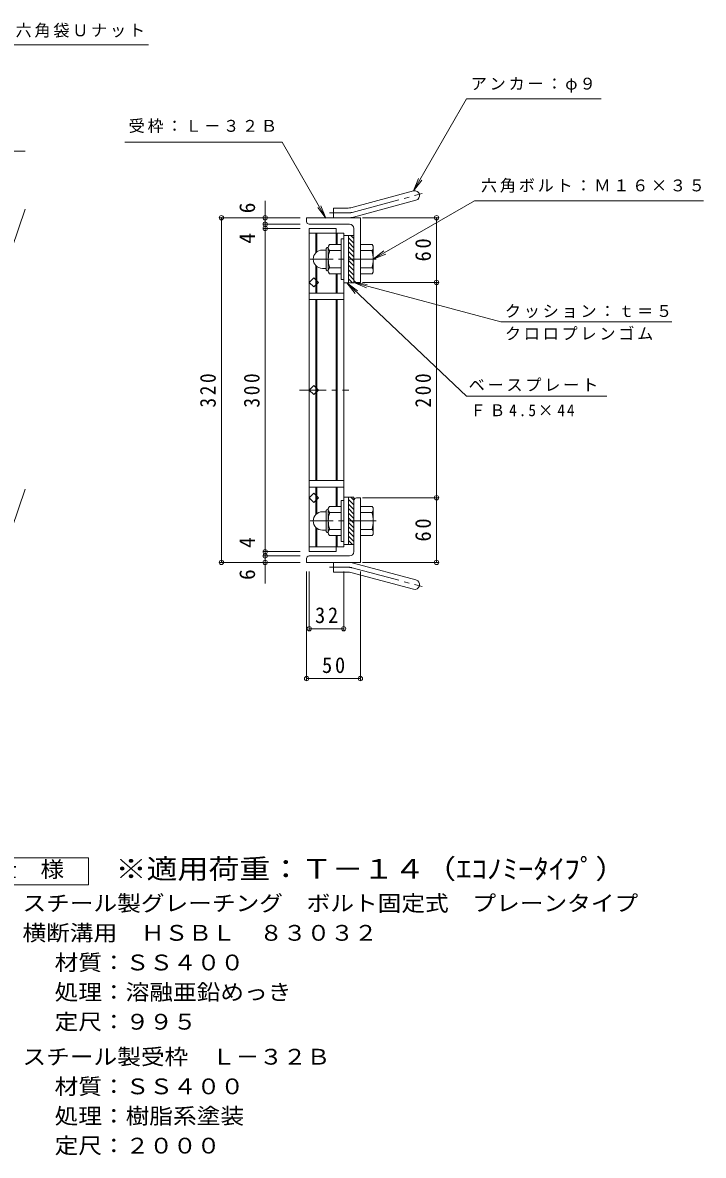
# Model space of a CAD drawing. Units: millimetres, scale not verified. Extents: x -910 to 919, y -686 to 546.
# Drawn here: x 286 to 919, y -545 to 507 of the extents above; entities that cross this region are included whole.
import ezdxf
from ezdxf.enums import TextEntityAlignment as Align

# ---------------------------------------------------------------- set-up
doc = ezdxf.new("R2010")
doc.units = ezdxf.units.MM
doc.header["$LTSCALE"] = 5
doc.header["$PDMODE"] = 32
doc.header["$PDSIZE"] = 4
doc.linetypes.add('CHAIN1', pattern=[8, 5, -1, 1, -1])
doc.linetypes.add('CHAIN2', pattern=[12, 9, -1, 1, -1])
for name, color, linetype, lineweight in [('0-1_躯体', 2, 'Continuous', 9), ('0-2_仕上', 3, 'Continuous', 9), ('0-4_その他', 7, 'Continuous', 9), ('0-5_寸法', 7, 'Continuous', 9), ('F-4_F-4ﾚｲﾔ', 2, 'Continuous', 9)]:
    doc.layers.add(name, color=color, linetype=linetype, lineweight=lineweight)
doc.layers.add('F-5_F-5ﾚｲﾔ', color=3, linetype='Continuous')
doc.styles.add('ＭＳ ゴシック', font='')
doc.styles.get('ＭＳ ゴシック').set_extended_font_data('MS Gothic')

msp = doc.modelspace()

# ---------------------------------------------------------------- linework, layer by layer
at = {"layer": '0-1_躯体'}
for p, q in [((591.061, 334.762), (649.252, 350.354)), ((593.391, 326.068), (651.581, 341.661)), ((288.514, 333.408), (261.911, 255.371)), ((574.917, 325.455), (574.917, 334.455)), ((588.732, 334.455), (574.917, 334.455)), ((549.917, 321.955), (549.917, 325.455)), ((599.917, 325.455), (549.917, 325.455)), ((589.917, 319.455), (552.417, 319.455)), ((593.917, 315.455), (593.917, 264.955)), ((599.917, 325.455), (599.917, 265.455)), ((582.117, 305.955), (582.117, 267.955)), ((584.417, 305.955), (582.117, 305.955)), ((588.917, 264.955), (588.917, 308.955)), ((593.917, 308.955), (588.917, 308.955)), ((593.917, 301.875), (588.917, 306.875)), ((593.917, 306.118), (591.079, 308.955)), ((564.607, 295.455), (568.117, 295.455)), ((568.117, 277.755), (568.117, 296.155)), ((569.917, 297.955), (570.117, 297.955)), ((570.117, 297.705), (570.117, 276.205)), ((582.117, 300.455), (571.155, 300.455)), ((582.117, 294.955), (571.155, 294.955)), ((593.917, 297.633), (588.917, 302.633)), ((593.917, 293.39), (588.917, 298.39)), ((599.917, 300.455), (610.878, 300.455)), ((599.917, 294.955), (610.878, 294.955)), ((612.117, 297.955), (611.917, 297.955)), ((611.917, 297.705), (611.917, 276.205)), ((556.117, 286.965), (556.117, 286.955)), ((593.917, 289.147), (588.917, 294.147)), ((593.917, 284.905), (588.917, 289.905)), ((593.917, 280.662), (588.917, 285.662)), ((564.617, 278.455), (568.117, 278.455)), ((569.917, 275.955), (570.117, 275.955)), ((582.117, 278.955), (571.155, 278.955)), ((582.117, 273.455), (571.155, 273.455)), ((593.917, 276.419), (588.917, 281.42)), ((593.917, 272.177), (588.917, 277.177)), ((599.917, 278.955), (610.878, 278.955)), ((599.917, 273.455), (610.878, 273.455)), ((612.117, 275.955), (611.917, 275.955)), ((584.417, 267.955), (582.117, 267.955)), ((593.917, 267.934), (588.917, 272.934)), ((592.653, 264.955), (588.917, 268.692)), ((593.917, 264.955), (588.917, 264.955)), ((596.417, 265.455), (599.917, 265.455)), ((288.514, 73.408), (261.911, -4.63)), ((588.917, 65.954), (588.917, 21.954)), ((593.917, 65.954), (588.917, 65.954)), ((593.917, 58.874), (588.917, 63.875)), ((593.917, 63.117), (591.079, 65.954)), ((593.917, 15.454), (593.917, 65.954)), ((596.417, 65.454), (599.917, 65.454)), ((599.917, 5.454), (599.917, 65.454)), ((568.117, 53.154), (568.117, 34.754)), ((569.917, 54.954), (570.117, 54.954)), ((570.117, 33.204), (570.117, 54.704)), ((582.117, 57.454), (571.155, 57.454)), ((582.117, 24.954), (582.117, 62.954)), ((584.417, 62.954), (582.117, 62.954)), ((593.917, 54.632), (588.917, 59.632)), ((593.917, 50.389), (588.917, 55.389)), ((599.917, 57.454), (610.878, 57.454)), ((612.117, 54.954), (611.917, 54.954)), ((611.917, 33.204), (611.917, 54.704)), ((556.117, 43.944), (556.117, 43.954)), ((564.617, 52.454), (568.117, 52.454)), ((582.117, 51.954), (571.155, 51.954)), ((593.917, 46.147), (588.917, 51.147)), ((593.917, 41.904), (588.917, 46.904)), ((593.917, 37.661), (588.917, 42.661)), ((599.917, 51.954), (610.878, 51.954)), ((564.607, 35.454), (568.117, 35.454)), ((569.917, 32.954), (570.117, 32.954)), ((582.117, 35.954), (571.155, 35.954)), ((593.917, 33.419), (588.917, 38.419)), ((593.917, 29.176), (588.917, 34.176)), ((599.917, 35.954), (610.878, 35.954)), ((612.117, 32.954), (611.917, 32.954)), ((582.117, 30.454), (571.155, 30.454)), ((584.417, 24.954), (582.117, 24.954)), ((593.917, 24.933), (588.917, 29.933)), ((592.653, 21.954), (588.917, 25.691)), ((593.917, 21.954), (588.917, 21.954)), ((599.917, 30.454), (610.878, 30.454)), ((589.917, 11.454), (552.417, 11.454)), ((549.917, 8.954), (549.917, 5.454)), ((599.917, 5.454), (549.917, 5.454)), ((574.917, 5.454), (574.917, -3.546)), ((593.391, 4.841), (651.581, -10.751)), ((588.732, -3.546), (574.917, -3.546)), ((591.061, -3.852), (649.252, -19.444))]:
    msp.add_line(p, q, dxfattribs=at)
at = {"layer": '0-1_躯体', "linetype": 'CHAIN2'}
for p, q in [((592.226, 330.415), (657.392, 347.876)), ((588.732, 329.955), (571.112, 329.955)), ((588.732, 0.954), (571.112, 0.954)), ((592.226, 0.495), (657.392, -16.967))]:
    msp.add_line(p, q, dxfattribs=at)
at = {"layer": '0-1_躯体', "linetype": 'CHAIN1'}
for p, q in [((614.643, 286.955), (553.184, 286.955)), ((614.643, 43.954), (553.184, 43.954))]:
    msp.add_line(p, q, dxfattribs=at)
at = {"layer": '0-1_躯体'}
for centre, radius, start, end in [((650.417, 346.007), 4.5, 285.00014, 104.99991), ((588.732, 343.455), 9, 270, 285.00002), ((588.732, 343.455), 18, 270, 285), ((552.417, 321.955), 2.5, 180, 270), ((589.917, 315.455), 4, 0, 90), ((564.607, 286.965), 8.49, 90, 180), ((569.917, 296.155), 1.8, 90, 180), ((574.277, 297.705), 4.16, 138.61835, 221.37988), ((594.117, 286.955), 24, 160.52881, 199.47119), ((587.917, 286.955), 24, 340.52881, 19.47119), ((607.757, 297.705), 4.16, 318.62012, 41.38165), ((564.617, 286.955), 8.5, 180, 270), ((569.917, 277.755), 1.8, 180, 270), ((574.277, 276.205), 4.16, 138.62012, 221.38165), ((607.757, 276.205), 4.16, 318.61835, 41.37988), ((596.417, 267.955), 2.5, 180, 270), ((596.417, 62.954), 2.5, 90, 180), ((569.917, 53.154), 1.8, 90, 180), ((574.277, 54.704), 4.16, 138.61835, 221.37988), ((607.757, 54.704), 4.16, 318.62012, 41.38165), ((564.617, 43.954), 8.5, 90, 180), ((564.607, 43.944), 8.49, 180, 270), ((594.117, 43.954), 24, 160.52881, 199.47119), ((587.917, 43.954), 24, 340.52881, 19.47119), ((569.917, 34.754), 1.8, 180, 270), ((574.277, 33.204), 4.16, 138.62012, 221.38165), ((607.757, 33.204), 4.16, 318.61835, 41.37988), ((552.417, 8.954), 2.5, 90, 180), ((589.917, 15.454), 4, 270, 0), ((588.732, -12.546), 18, 75, 90), ((588.732, -12.546), 9, 74.99998, 90), ((650.417, -15.098), 4.5, 255.00009, 74.99986)]:
    msp.add_arc(centre, radius, start, end, dxfattribs=at)
at = {"layer": '0-1_躯体', "linetype": 'CHAIN2'}
for centre, start, end in [((588.732, 343.455), 270, 284.99995), ((588.732, -12.546), 75.00005, 90)]:
    msp.add_arc(centre, 13.5, start, end, dxfattribs=at)
at = {"layer": '0-2_仕上'}
for p, q in [((552.417, 15.454), (552.417, 315.455)), ((552.417, 310.955), (584.417, 310.955)), ((558.417, 310.955), (558.417, 292.776)), ((559.417, 310.955), (559.417, 293.684)), ((577.417, 310.955), (577.417, 300.455)), ((578.417, 310.955), (578.417, 300.455)), ((584.417, 310.955), (584.417, 19.954)), ((588.917, 308.955), (584.417, 308.955)), ((558.417, 281.141), (558.417, 255.455)), ((559.417, 280.231), (559.417, 255.455)), ((577.417, 273.455), (577.417, 255.455)), ((578.417, 273.455), (578.417, 255.455)), ((588.917, 264.955), (584.417, 264.955)), ((552.417, 255.455), (584.417, 255.455)), ((552.417, 249.455), (584.417, 249.455)), ((558.417, 249.455), (558.417, 81.454)), ((559.417, 81.454), (559.417, 249.455)), ((577.417, 249.455), (577.417, 81.454)), ((578.417, 81.454), (578.417, 249.455)), ((552.417, 81.454), (584.417, 81.454)), ((552.417, 75.454), (584.417, 75.454)), ((558.417, 49.769), (558.417, 75.454)), ((559.417, 50.678), (559.417, 75.454)), ((577.417, 57.454), (577.417, 75.454)), ((578.417, 57.454), (578.417, 75.454)), ((588.917, 65.954), (584.417, 65.954)), ((558.417, 19.954), (558.417, 38.134)), ((559.417, 19.954), (559.417, 37.225)), ((577.417, 19.954), (577.417, 30.454)), ((578.417, 19.954), (578.417, 30.454)), ((588.917, 21.954), (584.417, 21.954)), ((552.417, 19.954), (584.417, 19.954))]:
    msp.add_line(p, q, dxfattribs=at)
at = {"layer": '0-2_仕上', "linetype": 'CHAIN1'}
msp.add_line((543.282, 165.455), (589.105, 165.455), dxfattribs=at)
at = {"layer": '0-2_仕上'}
for points in [[(552.417, 315.455), (577.417, 315.455), (577.417, 310.955)], [(552.417, 15.454), (577.417, 15.454), (577.417, 19.954)]]:
    msp.add_lwpolyline(points, dxfattribs=at)
for points in [[(560.902, 265.455), (556.659, 261.212), (552.417, 265.455), (556.659, 269.698)], [(560.902, 165.454), (556.659, 169.697), (552.417, 165.454), (556.659, 161.212)], [(560.902, 65.454), (556.659, 69.697), (552.417, 65.454), (556.659, 61.212)]]:
    msp.add_lwpolyline(points, close=True, dxfattribs=at)
at = {"layer": '0-4_その他'}
for p, q in [((-91.526, 387.361), (288.514, 387.361)), ((511.488, 319.455), (511.488, 340.97)), ((543.878, 325.455), (469.305, 325.455)), ((470.804, 5.454), (470.804, 325.455)), ((543.878, 319.455), (509.988, 319.455)), ((543.878, 315.455), (509.988, 315.455)), ((511.488, 315.455), (511.488, 319.455)), ((511.488, 15.454), (511.488, 315.455)), ((601.818, 325.455), (672.149, 325.455)), ((670.65, 265.455), (670.65, 325.455)), ((601.818, 265.455), (672.149, 265.455)), ((670.65, 65.454), (670.65, 265.455)), ((601.818, 65.454), (672.149, 65.454)), ((670.65, 5.454), (670.65, 65.454)), ((543.878, 15.454), (509.988, 15.454)), ((543.878, 11.454), (509.988, 11.454)), ((511.488, 11.454), (511.488, 15.454)), ((511.488, -13.972), (511.488, 11.454)), ((543.878, 5.454), (469.305, 5.454)), ((601.818, 5.454), (672.149, 5.454)), ((549.917, -2.903), (549.917, -103.91)), ((552.417, -2.903), (552.417, -57.548)), ((584.417, -2.903), (584.417, -57.548)), ((599.917, -2.903), (599.917, -103.91)), ((552.417, -56.048), (584.417, -56.048)), ((549.917, -102.41), (599.917, -102.41))]:
    msp.add_line(p, q, dxfattribs=at)
for p in [(470.804, 325.455), (511.488, 325.455), (670.65, 325.455), (511.488, 319.455), (511.488, 315.455), (670.65, 265.455), (670.65, 65.454), (511.488, 15.454), (511.488, 11.454), (470.804, 5.454), (511.488, 5.454), (670.65, 5.454), (552.417, -56.048), (584.417, -56.048), (549.917, -102.41), (599.917, -102.41)]:
    msp.add_point(p, dxfattribs=at)
at = {"layer": '0-5_寸法'}
for p, q in [((381.251, 395.623), (527.156, 395.623)), ((567.917, 325.023), (527.156, 395.623)), ((649.252, 350.354), (654.036, 361.902)), ((649.252, 350.354), (656.862, 360.271)), ((567.917, 325.023), (563.134, 336.572)), ((611.917, 286.955), (705.913, 341.224)), ((705.913, 341.224), (918.505, 341.224)), ((567.917, 325.023), (560.308, 334.94)), ((611.917, 286.955), (621.834, 294.565)), ((611.917, 286.955), (623.465, 291.739)), ((587.253, 264.955), (595.134, 255.252)), ((593.917, 265.242), (605.465, 260.459)), ((730.375, 228.678), (889.153, 228.678)), ((698.347, 159.843), (828.911, 159.843))]:
    msp.add_line(p, q, dxfattribs=at)
for points in [[(99.475, 297.347), (208.289, 485.818), (403.121, 485.818)], [(649.252, 350.354), (698.645, 435.905), (823.715, 435.905)], [(698.347, 159.843), (587.253, 264.955), (597.376, 257.623)], [(730.375, 228.678), (593.917, 265.242), (606.31, 263.611)]]:
    msp.add_lwpolyline(points, dxfattribs=at)
at = {"layer": 'F-4_F-4ﾚｲﾔ'}
msp.add_lwpolyline([(235.018, -293.672), (235.018, -268.672), (347.518, -268.672), (347.518, -293.672)], close=True, dxfattribs=at)

# ---------------------------------------------------------------- texts
at = {"layer": '0-4_その他', "color": 2, "style": 'ＭＳ ゴシック'}
for s, p in [('6', (506.488, 329.537)), ('4', (506.488, 301.353)), ('4', (506.488, 18.95)), ('6', (506.488, -10.846))]:
    msp.add_text(s, height=14.66, rotation=90, dxfattribs=at).set_placement(p, align=Align.BOTTOM_LEFT)
at = {"layer": '0-4_その他', "color": 2, "char_height": 14.66, "attachment_point": 7, "rotation": 90, "style": 'ＭＳ ゴシック'}
for s, insert in [('\\T1.27;\\W0.95;60', (665.649, 284.83)), ('\\T1.27;\\W0.9;320', (465.804, 149.205)), ('\\T1.27;\\W0.9;300', (506.488, 149.205)), ('\\T1.27;\\W0.9;200', (665.649, 149.205)), ('\\T1.27;\\W0.95;60', (665.649, 24.829))]:
    msp.add_mtext(s, dxfattribs=dict(at, insert=insert))
at = {"layer": '0-4_その他', "color": 2, "char_height": 14.66, "attachment_point": 7, "style": 'ＭＳ ゴシック'}
for s, insert in [('\\T1.27;\\W0.95;32', (557.792, -51.048)), ('\\T1.27;\\W0.95;50', (564.292, -97.41))]:
    msp.add_mtext(s, dxfattribs=dict(at, insert=insert))
at = {"layer": '0-5_寸法', "char_height": 11, "attachment_point": 7, "style": 'ＭＳ ゴシック'}
for s, insert in [('\\T1.17;平座金，六角袋Ｕナット', (209.403, 492.271)), ('\\T1.17;アンカー：φ９', (702.449, 441.421)), ('\\T1.17;受枠：Ｌ－３２Ｂ', (384.7, 404.021)), ('\\T1.17;六角ボルト：Ｍ１６×３５', (711.897, 348.627)), ('\\T1.17;クッション：ｔ＝５', (734.153, 232.199)), ('\\T1.17;クロロプレンゴム', (734.153, 211.726)), ('\\T1.17;ベースプレート', (700.503, 164.269)), ('\\T1.26;\\W0.95;ＦＢ4.5×44', (702.134, 141.033))]:
    msp.add_mtext(s, dxfattribs=dict(at, insert=insert))
at = {"layer": 'F-4_F-4ﾚｲﾔ', "style": 'ＭＳ ゴシック', "width": 1.1}
for s, p in [('仕\u3000様', (258.768, -291.172)), ('スチール製グレーチング\u3000ボルト固定式\u3000プレーンタイプ', (286.063, -322.632)), ('横断溝用\u3000ＨＳＢＬ\u3000８３０３２', (286.063, -350.132)), ('材質：ＳＳ４００', (315.919, -377.632)), ('処理：溶融亜鉛めっき', (315.919, -405.132)), ('定尺：９９５', (315.919, -432.632)), ('スチール製受枠\u3000Ｌ－３２Ｂ', (286.063, -465.132)), ('材質：ＳＳ４００', (315.919, -492.632)), ('処理：樹脂系塗装', (315.919, -520.132)), ('定尺：２０００', (315.919, -547.632))]:
    msp.add_text(s, height=14.66, dxfattribs=at).set_placement(p, align=Align.BOTTOM_LEFT)
at = {"layer": 'F-5_F-5ﾚｲﾔ', "style": 'ＭＳ ゴシック', "width": 1.15}
msp.add_text('※適用荷重：Ｔ－１４（ｴｺﾉﾐｰﾀｲﾌﾟ）', height=18.33, dxfattribs=at).set_placement((372.518, -293.672), align=Align.BOTTOM_LEFT)

doc.saveas('drawing.dxf')
